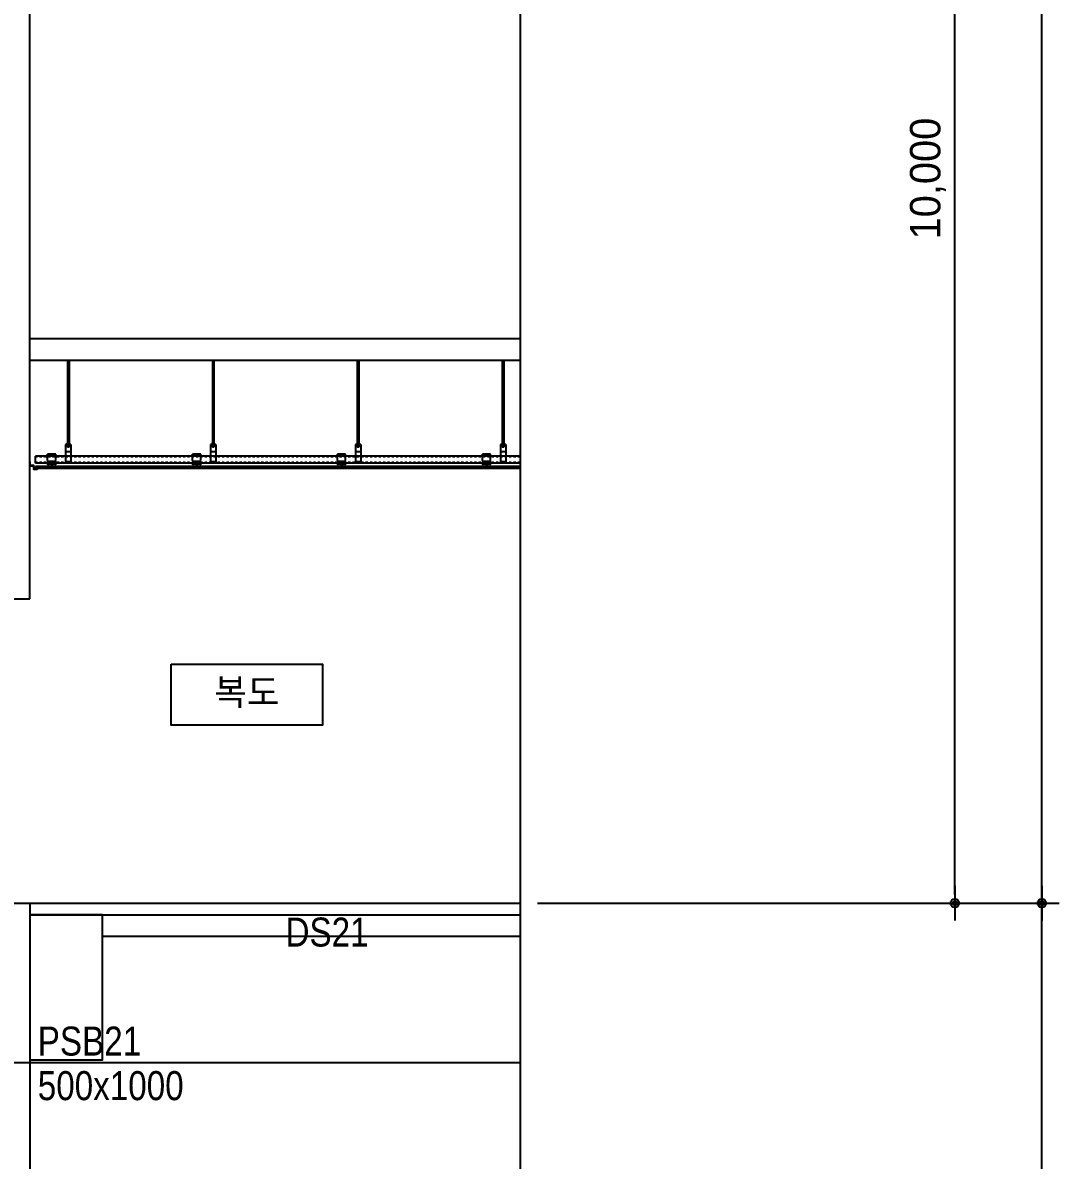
# Model space of a CAD drawing. Header units: millimetres. Extents: x 11948722 to 13111668, y -10771712 to -10232988.
# Drawn here: x 12080564 to 12087714, y -10567937 to -10560087 of the extents above; entities that cross this region are included whole.
import ezdxf
from ezdxf.enums import TextEntityAlignment as Align

# ---------------------------------------------------------------- set-up
doc = ezdxf.new("R2010")
doc.units = ezdxf.units.MM
doc.header["$LTSCALE"] = 150
doc.header["$MEASUREMENT"] = 0
doc.linetypes.add('CEN', pattern=[6.2, 6, -0.1, 0, -0.1])
doc.linetypes.add('HIDDEN', pattern=[2, 1, -1])
doc.layers.get('0').update_dxf_attribs({"linetype": 'CONTINUOUS'})
doc.layers.get('Defpoints').update_dxf_attribs({"color": 117, "linetype": 'CONTINUOUS'})
for name, color, linetype in [('4', 4, 'CONTINUOUS'), ('8', 8, 'CONTINUOUS'), ('A-중심선', 10, 'CEN'), ('CON-C', 2, 'CONTINUOUS'), ('ELE-06', 6, 'CONTINUOUS'), ('FIN', 5, 'CONTINUOUS'), ('Xref-계단단면도$0$3 dim0', 7, 'CONTINUOUS'), ('Xref-계단단면도$0$ELE-3', 6, 'CONTINUOUS'), ('Xref-계단단면도$0$TEX', 3, 'CONTINUOUS'), ('Xref-계단단면도$0$TEX-SYM', 3, 'CONTINUOUS')]:
    doc.layers.add(name, color=color, linetype=linetype)
doc.styles.add('A.NARROW', font='ARIALN.TTF')
doc.styles.add('Xref-계단단면도$0$나눔고딕 Se', font='')
doc.styles.add('Xref-계단단면도$0$돋움', font='')
doc.styles.get('Xref-계단단면도$0$나눔고딕 Se').set_extended_font_data('Dotum')
doc.styles.get('Xref-계단단면도$0$돋움').set_extended_font_data('Dotum')
doc.dimstyles.new('Xref-계단단면도$0$A1-100', dxfattribs={"dimtxt": 3, "dimasz": 1, "dimexe": 2, "dimexo": 2, "dimgap": 1, "dimtad": 1, "dimdec": 0, "dimzin": 12, "dimdsep": 46, "dimlunit": 6, "dimtxsty": 'Xref-계단단면도$0$나눔고딕 Se', "dimblk1": 'Xref-계단단면도$0$DIMDOT', "dimblk2": 'Xref-계단단면도$0$DIMDOT', "dimsah": 1, "dimcen": -1, "dimdle": 2, "dimclrd": 256, "dimclre": 256, "dimclrt": 3, "dimadec": 0, "dimazin": 0, "dimtfac": 1, "dimtdec": 0, "dimtix": 1, "dimtmove": 2, "dimatfit": 3, "dimldrblk": 'Xref-계단단면도$0$DIMDOT', "dimfxl": 1, "dimtvp": 1, "dimtolj": 1, "dimtzin": 12, "dimlwd": -1, "dimlwe": -1, "dimarcsym": 0})

# ---------------------------------------------------------------- blocks, each defined once
blk = doc.blocks.new('Xref-계단단면도$0$DIMDOT')
at = {"color": 0}
blk.add_line((-2, 0), (2, 0), dxfattribs=at)
for radius in [0.5, 0.25]:
    blk.add_circle((0, 0), radius, dxfattribs=at)
blk = doc.blocks.new('*D742')
at = {"layer": 'Defpoints', "color": 0, "transparency": 16777216}
for p in [(12083994.3, -10532012.8), (12087594.3, -10532012.8), (12083994.3, -10566162.8)]:
    blk.add_point(p, dxfattribs=at)
at = {"layer": 'Xref-계단단면도$0$3 dim0', "transparency": 16777216}
for p, q in [((12084114.3, -10532012.8), (12087714.3, -10532012.8)), ((12087594.3, -10566102.8), (12087594.3, -10532072.8)), ((12084114.3, -10566162.8), (12087714.3, -10566162.8))]:
    blk.add_line(p, q, dxfattribs=at)
at = {"layer": 'Xref-계단단면도$0$3 dim0', "transparency": 16777216, "xscale": 60, "yscale": 60, "zscale": 60}
for p, rotation in [((12087594.3, -10532012.8), 90), ((12087594.3, -10566162.8), 270)]:
    blk.add_blockref('Xref-계단단면도$0$DIMDOT', p, dxfattribs=dict(at, rotation=rotation))
at = {"layer": 'Xref-계단단면도$0$3 dim0', "color": 3, "transparency": 16777216, "insert": (12087409, -10549087.8), "char_height": 210, "attachment_point": 5, "rotation": 90, "style": 'Xref-계단단면도$0$나눔고딕 Se'}
blk.add_mtext('\\A1;34,150', dxfattribs=at)
blk = doc.blocks.new('*D746')
at = {"layer": 'Defpoints', "color": 0, "transparency": 16777216}
for p in [(12083994.3, -10556162.8), (12086994.3, -10556162.8), (12083994.3, -10566162.8)]:
    blk.add_point(p, dxfattribs=at)
at = {"layer": 'Xref-계단단면도$0$3 dim0', "transparency": 16777216}
for p, q in [((12084114.3, -10556162.8), (12087114.3, -10556162.8)), ((12086994.3, -10566102.8), (12086994.3, -10556222.8)), ((12084114.3, -10566162.8), (12087114.3, -10566162.8))]:
    blk.add_line(p, q, dxfattribs=at)
at = {"layer": 'Xref-계단단면도$0$3 dim0', "transparency": 16777216, "xscale": 60, "yscale": 60, "zscale": 60}
for p, rotation in [((12086994.3, -10556162.8), 90), ((12086994.3, -10566162.8), 270)]:
    blk.add_blockref('Xref-계단단면도$0$DIMDOT', p, dxfattribs=dict(at, rotation=rotation))
at = {"layer": 'Xref-계단단면도$0$3 dim0', "color": 3, "transparency": 16777216, "insert": (12086809, -10561162.8), "char_height": 210, "attachment_point": 5, "rotation": 90, "style": 'Xref-계단단면도$0$나눔고딕 Se'}
blk.add_mtext('\\A1;10,000', dxfattribs=at)
blk = doc.blocks.new('*D749')
at = {"layer": 'Defpoints', "color": 0, "transparency": 16777216}
for p in [(12083994.3, -10566162.8), (12087594.3, -10566162.8), (12083994.3, -10576162.8)]:
    blk.add_point(p, dxfattribs=at)
at = {"layer": 'Xref-계단단면도$0$3 dim0', "transparency": 16777216}
for p, q in [((12084114.3, -10566162.8), (12087714.3, -10566162.8)), ((12087594.3, -10576102.8), (12087594.3, -10566222.8)), ((12084114.3, -10576162.8), (12087714.3, -10576162.8))]:
    blk.add_line(p, q, dxfattribs=at)
at = {"layer": 'Xref-계단단면도$0$3 dim0', "transparency": 16777216, "xscale": 60, "yscale": 60, "zscale": 60}
for p, rotation in [((12087594.3, -10566162.8), 90), ((12087594.3, -10576162.8), 270)]:
    blk.add_blockref('Xref-계단단면도$0$DIMDOT', p, dxfattribs=dict(at, rotation=rotation))
at = {"layer": 'Xref-계단단면도$0$3 dim0', "color": 3, "transparency": 16777216, "insert": (12087409, -10571162.8), "char_height": 210, "attachment_point": 5, "rotation": 90, "style": 'Xref-계단단면도$0$나눔고딕 Se'}
blk.add_mtext('\\A1;10,000', dxfattribs=at)

msp = doc.modelspace()

# ---------------------------------------------------------------- linework, layer by layer
at = {"layer": '4', "ltscale": 0.1}
msp.add_lwpolyline([(12080663.6, -10563168.8), (12080663.6, -10563162.8), (12080662.6, -10563162.8), (12080662.6, -10563167.8), (12080639.6, -10563167.8), (12080639.6, -10563142.8), (12080614.6, -10563142.8), (12080614.6, -10563118.8), (12080613.6, -10563118.8), (12080613.6, -10563143.8), (12080638.6, -10563143.8), (12080638.6, -10563168.8), (12080663.6, -10563168.8)], dxfattribs=at)
at = {"layer": '8'}
for p, q in [((12080871.6, -10562417.8), (12080871.6, -10562994)), ((12080882.9, -10562417.8), (12080882.9, -10562994)), ((12081871.6, -10562417.8), (12081871.6, -10562994)), ((12081882.9, -10562417.8), (12081882.9, -10562994)), ((12082871.6, -10562417.8), (12082871.6, -10562994)), ((12082882.9, -10562417.8), (12082882.9, -10562994)), ((12083871.6, -10562417.8), (12083871.6, -10562994)), ((12083882.9, -10562417.8), (12083882.9, -10562994)), ((12080858.5, -10562997.8), (12080858.5, -10563116.5)), ((12080896, -10562997.8), (12080858.5, -10562997.8)), ((12080896, -10563001.5), (12080858.5, -10563001.5)), ((12080896, -10563047.8), (12080858.5, -10563047.8)), ((12080888.5, -10562994), (12080866, -10562994)), ((12080866, -10562994), (12080866, -10562997.8)), ((12080866, -10563001.5), (12080866, -10563005.3)), ((12080888.5, -10563005.3), (12080866, -10563005.3)), ((12080869.8, -10562994), (12080869.8, -10562997.8)), ((12080869.8, -10563001.5), (12080869.8, -10563005.3)), ((12080882.9, -10562989), (12080871.6, -10562989)), ((12080882.9, -10562991.5), (12080871.6, -10562991.5)), ((12080871.6, -10563005.3), (12080871.6, -10563016.5)), ((12080882.9, -10563006.5), (12080871.6, -10563006.5)), ((12080882.9, -10563009), (12080871.6, -10563009)), ((12080882.9, -10563011.5), (12080871.6, -10563011.5)), ((12080882.9, -10563014), (12080871.6, -10563014)), ((12080882.9, -10563014), (12080871.6, -10563014)), ((12080882.9, -10563016.5), (12080871.6, -10563016.5)), ((12080882.9, -10563005.3), (12080882.9, -10563016.5)), ((12080884.8, -10562994), (12080884.8, -10562997.8)), ((12080884.8, -10563001.5), (12080884.8, -10563005.3)), ((12080888.5, -10562994), (12080888.5, -10562997.8)), ((12080888.5, -10563001.5), (12080888.5, -10563005.3)), ((12080896, -10562997.8), (12080896, -10563116.5)), ((12081858.5, -10562997.8), (12081858.5, -10563116.5)), ((12081896, -10562997.8), (12081858.5, -10562997.8)), ((12081896, -10563001.5), (12081858.5, -10563001.5)), ((12081896, -10563047.8), (12081858.5, -10563047.8)), ((12081888.5, -10562994), (12081866, -10562994)), ((12081866, -10562994), (12081866, -10562997.8)), ((12081866, -10563001.5), (12081866, -10563005.3)), ((12081888.5, -10563005.3), (12081866, -10563005.3)), ((12081869.8, -10562994), (12081869.8, -10562997.8)), ((12081869.8, -10563001.5), (12081869.8, -10563005.3)), ((12081882.9, -10562989), (12081871.6, -10562989)), ((12081882.9, -10562991.5), (12081871.6, -10562991.5)), ((12081871.6, -10563005.3), (12081871.6, -10563016.5)), ((12081882.9, -10563006.5), (12081871.6, -10563006.5)), ((12081882.9, -10563009), (12081871.6, -10563009)), ((12081882.9, -10563011.5), (12081871.6, -10563011.5)), ((12081882.9, -10563014), (12081871.6, -10563014)), ((12081882.9, -10563014), (12081871.6, -10563014)), ((12081882.9, -10563016.5), (12081871.6, -10563016.5)), ((12081882.9, -10563005.3), (12081882.9, -10563016.5)), ((12081884.8, -10562994), (12081884.8, -10562997.8)), ((12081884.8, -10563001.5), (12081884.8, -10563005.3)), ((12081888.5, -10562994), (12081888.5, -10562997.8)), ((12081888.5, -10563001.5), (12081888.5, -10563005.3)), ((12081896, -10562997.8), (12081896, -10563116.5)), ((12082858.5, -10562997.8), (12082858.5, -10563116.5)), ((12082896, -10562997.8), (12082858.5, -10562997.8)), ((12082896, -10563001.5), (12082858.5, -10563001.5)), ((12082896, -10563047.8), (12082858.5, -10563047.8)), ((12082888.5, -10562994), (12082866, -10562994)), ((12082866, -10562994), (12082866, -10562997.8)), ((12082866, -10563001.5), (12082866, -10563005.3)), ((12082888.5, -10563005.3), (12082866, -10563005.3)), ((12082869.8, -10562994), (12082869.8, -10562997.8)), ((12082869.8, -10563001.5), (12082869.8, -10563005.3)), ((12082882.9, -10562989), (12082871.6, -10562989)), ((12082882.9, -10562991.5), (12082871.6, -10562991.5)), ((12082871.6, -10563005.3), (12082871.6, -10563016.5)), ((12082882.9, -10563006.5), (12082871.6, -10563006.5)), ((12082882.9, -10563009), (12082871.6, -10563009)), ((12082882.9, -10563011.5), (12082871.6, -10563011.5)), ((12082882.9, -10563014), (12082871.6, -10563014)), ((12082882.9, -10563014), (12082871.6, -10563014)), ((12082882.9, -10563016.5), (12082871.6, -10563016.5)), ((12082882.9, -10563005.3), (12082882.9, -10563016.5)), ((12082884.8, -10562994), (12082884.8, -10562997.8)), ((12082884.8, -10563001.5), (12082884.8, -10563005.3)), ((12082888.5, -10562994), (12082888.5, -10562997.8)), ((12082888.5, -10563001.5), (12082888.5, -10563005.3)), ((12082896, -10562997.8), (12082896, -10563116.5)), ((12083858.5, -10562997.8), (12083858.5, -10563116.5)), ((12083896, -10562997.8), (12083858.5, -10562997.8)), ((12083896, -10563001.5), (12083858.5, -10563001.5)), ((12083896, -10563047.8), (12083858.5, -10563047.8)), ((12083888.5, -10562994), (12083866, -10562994)), ((12083866, -10562994), (12083866, -10562997.8)), ((12083866, -10563001.5), (12083866, -10563005.3)), ((12083888.5, -10563005.3), (12083866, -10563005.3)), ((12083869.8, -10562994), (12083869.8, -10562997.8)), ((12083869.8, -10563001.5), (12083869.8, -10563005.3)), ((12083882.9, -10562989), (12083871.6, -10562989)), ((12083882.9, -10562991.5), (12083871.6, -10562991.5)), ((12083871.6, -10563005.3), (12083871.6, -10563016.5)), ((12083882.9, -10563006.5), (12083871.6, -10563006.5)), ((12083882.9, -10563009), (12083871.6, -10563009)), ((12083882.9, -10563011.5), (12083871.6, -10563011.5)), ((12083882.9, -10563014), (12083871.6, -10563014)), ((12083882.9, -10563014), (12083871.6, -10563014)), ((12083882.9, -10563016.5), (12083871.6, -10563016.5)), ((12083882.9, -10563005.3), (12083882.9, -10563016.5)), ((12083884.8, -10562994), (12083884.8, -10562997.8)), ((12083884.8, -10563001.5), (12083884.8, -10563005.3)), ((12083888.5, -10562994), (12083888.5, -10562997.8)), ((12083888.5, -10563001.5), (12083888.5, -10563005.3)), ((12083896, -10562997.8), (12083896, -10563116.5)), ((12080791.3, -10563064), (12080735, -10563064)), ((12080735, -10563107.8), (12080735, -10563064)), ((12080791.3, -10563066.5), (12080735, -10563066.5)), ((12080738.6, -10563075.3), (12080735, -10563075.3)), ((12080741.3, -10563114), (12080735, -10563107.8)), ((12080735, -10563114), (12080735, -10563137.8)), ((12080741.3, -10563114), (12080735, -10563114)), ((12080737.5, -10563116.5), (12080737.5, -10563135.3)), ((12080741.3, -10563116.5), (12080737.5, -10563116.5)), ((12080788.8, -10563124), (12080737.5, -10563124)), ((12080743.8, -10563075.3), (12080740, -10563075.3)), ((12080785, -10563114), (12080741.3, -10563114)), ((12080741.3, -10563116.5), (12080741.3, -10563114)), ((12080743.8, -10563069.4), (12080743.8, -10563064)), ((12080743.8, -10563075.3), (12080743.8, -10563071.1)), ((12080758.8, -10563069.4), (12080758.8, -10563064)), ((12080758.8, -10563075.3), (12080758.8, -10563071.1)), ((12080762.8, -10563075.3), (12080758.8, -10563075.3)), ((12080767.5, -10563075.3), (12080764.5, -10563075.3)), ((12080767.5, -10563069.4), (12080767.5, -10563064)), ((12080767.5, -10563075.3), (12080767.5, -10563071.1)), ((12080782.5, -10563069.4), (12080782.5, -10563064)), ((12080782.5, -10563075.3), (12080782.5, -10563071.1)), ((12080785.6, -10563075.3), (12080782.5, -10563075.3)), ((12080785, -10563114), (12080791.3, -10563107.8)), ((12080791.3, -10563114), (12080785, -10563114)), ((12080785, -10563116.5), (12080785, -10563114)), ((12080788.8, -10563116.5), (12080785, -10563116.5)), ((12080791.3, -10563075.3), (12080787.6, -10563075.3)), ((12080788.8, -10563135.3), (12080788.8, -10563116.5)), ((12080791.3, -10563107.8), (12080791.3, -10563064)), ((12080791.3, -10563137.8), (12080791.3, -10563114)), ((12080896, -10563116.5), (12080858.5, -10563116.5)), ((12081791.3, -10563064), (12081735, -10563064)), ((12081735, -10563107.8), (12081735, -10563064)), ((12081791.3, -10563066.5), (12081735, -10563066.5)), ((12081738.6, -10563075.3), (12081735, -10563075.3)), ((12081741.3, -10563114), (12081735, -10563107.8)), ((12081735, -10563114), (12081735, -10563137.8)), ((12081741.3, -10563114), (12081735, -10563114)), ((12081737.5, -10563116.5), (12081737.5, -10563135.3)), ((12081741.3, -10563116.5), (12081737.5, -10563116.5)), ((12081788.8, -10563124), (12081737.5, -10563124)), ((12081743.8, -10563075.3), (12081740, -10563075.3)), ((12081785, -10563114), (12081741.3, -10563114)), ((12081741.3, -10563116.5), (12081741.3, -10563114)), ((12081743.8, -10563069.4), (12081743.8, -10563064)), ((12081743.8, -10563075.3), (12081743.8, -10563071.1)), ((12081758.8, -10563069.4), (12081758.8, -10563064)), ((12081758.8, -10563075.3), (12081758.8, -10563071.1)), ((12081762.8, -10563075.3), (12081758.8, -10563075.3)), ((12081767.5, -10563075.3), (12081764.5, -10563075.3)), ((12081767.5, -10563069.4), (12081767.5, -10563064)), ((12081767.5, -10563075.3), (12081767.5, -10563071.1)), ((12081782.5, -10563069.4), (12081782.5, -10563064)), ((12081782.5, -10563075.3), (12081782.5, -10563071.1)), ((12081785.6, -10563075.3), (12081782.5, -10563075.3)), ((12081785, -10563114), (12081791.3, -10563107.8)), ((12081791.3, -10563114), (12081785, -10563114)), ((12081785, -10563116.5), (12081785, -10563114)), ((12081788.8, -10563116.5), (12081785, -10563116.5)), ((12081791.3, -10563075.3), (12081787.6, -10563075.3)), ((12081788.8, -10563135.3), (12081788.8, -10563116.5)), ((12081791.3, -10563107.8), (12081791.3, -10563064)), ((12081791.3, -10563137.8), (12081791.3, -10563114)), ((12081896, -10563116.5), (12081858.5, -10563116.5)), ((12082791.3, -10563064), (12082735, -10563064)), ((12082735, -10563107.8), (12082735, -10563064)), ((12082791.3, -10563066.5), (12082735, -10563066.5)), ((12082738.6, -10563075.3), (12082735, -10563075.3)), ((12082741.3, -10563114), (12082735, -10563107.8)), ((12082735, -10563114), (12082735, -10563137.8)), ((12082741.3, -10563114), (12082735, -10563114)), ((12082737.5, -10563116.5), (12082737.5, -10563135.3)), ((12082741.3, -10563116.5), (12082737.5, -10563116.5)), ((12082788.8, -10563124), (12082737.5, -10563124)), ((12082743.8, -10563075.3), (12082740, -10563075.3)), ((12082785, -10563114), (12082741.3, -10563114)), ((12082741.3, -10563116.5), (12082741.3, -10563114)), ((12082743.8, -10563069.4), (12082743.8, -10563064)), ((12082743.8, -10563075.3), (12082743.8, -10563071.1)), ((12082758.8, -10563069.4), (12082758.8, -10563064)), ((12082758.8, -10563075.3), (12082758.8, -10563071.1)), ((12082762.8, -10563075.3), (12082758.8, -10563075.3)), ((12082767.5, -10563075.3), (12082764.5, -10563075.3)), ((12082767.5, -10563069.4), (12082767.5, -10563064)), ((12082767.5, -10563075.3), (12082767.5, -10563071.1)), ((12082782.5, -10563069.4), (12082782.5, -10563064)), ((12082782.5, -10563075.3), (12082782.5, -10563071.1)), ((12082785.6, -10563075.3), (12082782.5, -10563075.3)), ((12082785, -10563114), (12082791.3, -10563107.8)), ((12082785, -10563116.5), (12082785, -10563114)), ((12082791.3, -10563114), (12082785, -10563114)), ((12082788.8, -10563116.5), (12082785, -10563116.5)), ((12082791.3, -10563075.3), (12082787.6, -10563075.3)), ((12082788.8, -10563135.3), (12082788.8, -10563116.5)), ((12082791.3, -10563107.8), (12082791.3, -10563064)), ((12082791.3, -10563137.8), (12082791.3, -10563114)), ((12082896, -10563116.5), (12082858.5, -10563116.5)), ((12083791.3, -10563064), (12083735, -10563064)), ((12083735, -10563107.8), (12083735, -10563064)), ((12083791.3, -10563066.5), (12083735, -10563066.5)), ((12083738.6, -10563075.3), (12083735, -10563075.3)), ((12083741.3, -10563114), (12083735, -10563107.8)), ((12083735, -10563114), (12083735, -10563137.8)), ((12083741.3, -10563114), (12083735, -10563114)), ((12083737.5, -10563116.5), (12083737.5, -10563135.3)), ((12083741.3, -10563116.5), (12083737.5, -10563116.5)), ((12083788.8, -10563124), (12083737.5, -10563124)), ((12083743.8, -10563075.3), (12083740, -10563075.3)), ((12083785, -10563114), (12083741.3, -10563114)), ((12083741.3, -10563116.5), (12083741.3, -10563114)), ((12083743.8, -10563069.4), (12083743.8, -10563064)), ((12083743.8, -10563075.3), (12083743.8, -10563071.1)), ((12083758.8, -10563069.4), (12083758.8, -10563064)), ((12083758.8, -10563075.3), (12083758.8, -10563071.1)), ((12083762.8, -10563075.3), (12083758.8, -10563075.3)), ((12083767.5, -10563075.3), (12083764.5, -10563075.3)), ((12083767.5, -10563069.4), (12083767.5, -10563064)), ((12083767.5, -10563075.3), (12083767.5, -10563071.1)), ((12083782.5, -10563069.4), (12083782.5, -10563064)), ((12083782.5, -10563075.3), (12083782.5, -10563071.1)), ((12083785.6, -10563075.3), (12083782.5, -10563075.3)), ((12083785, -10563114), (12083791.3, -10563107.8)), ((12083785, -10563116.5), (12083785, -10563114)), ((12083791.3, -10563114), (12083785, -10563114)), ((12083788.8, -10563116.5), (12083785, -10563116.5)), ((12083791.3, -10563075.3), (12083787.6, -10563075.3)), ((12083788.8, -10563135.3), (12083788.8, -10563116.5)), ((12083791.3, -10563107.8), (12083791.3, -10563064)), ((12083791.3, -10563137.8), (12083791.3, -10563114)), ((12083896, -10563116.5), (12083858.5, -10563116.5)), ((12080735, -10563137.8), (12080742.5, -10563137.8)), ((12080737.5, -10563135.3), (12080740.4, -10563135.3)), ((12080755, -10563137.8), (12080771.3, -10563137.8)), ((12080757.1, -10563135.3), (12080769.1, -10563135.3)), ((12080783.8, -10563137.8), (12080791.3, -10563137.8)), ((12080785.9, -10563135.3), (12080788.8, -10563135.3)), ((12081735, -10563137.8), (12081742.5, -10563137.8)), ((12081737.5, -10563135.3), (12081740.4, -10563135.3)), ((12081755, -10563137.8), (12081771.3, -10563137.8)), ((12081757.1, -10563135.3), (12081769.1, -10563135.3)), ((12081783.8, -10563137.8), (12081791.3, -10563137.8)), ((12081785.9, -10563135.3), (12081788.8, -10563135.3)), ((12082735, -10563137.8), (12082742.5, -10563137.8)), ((12082737.5, -10563135.3), (12082740.4, -10563135.3)), ((12082755, -10563137.8), (12082771.3, -10563137.8)), ((12082757.1, -10563135.3), (12082769.1, -10563135.3)), ((12082783.8, -10563137.8), (12082791.3, -10563137.8)), ((12082785.9, -10563135.3), (12082788.8, -10563135.3)), ((12083735, -10563137.8), (12083742.5, -10563137.8)), ((12083737.5, -10563135.3), (12083740.4, -10563135.3)), ((12083755, -10563137.8), (12083771.3, -10563137.8)), ((12083757.1, -10563135.3), (12083769.1, -10563135.3)), ((12083783.8, -10563137.8), (12083791.3, -10563137.8)), ((12083785.9, -10563135.3), (12083788.8, -10563135.3))]:
    msp.add_line(p, q, dxfattribs=at)
at = {"layer": '8', "linetype": 'HIDDEN', "ltscale": 0.1}
for p, q in [((12083994.3, -10563082.8), (12080652.6, -10563082.8)), ((12083994.3, -10563122.8), (12080652.6, -10563122.8))]:
    msp.add_line(p, q, dxfattribs=at)
at = {"layer": '8'}
for centre, radius, start, end in [((12080748.8, -10563137.8), 8.75, 16.60155, 163.39845), ((12080777.5, -10563137.8), 8.75, 16.60155, 163.39845), ((12081748.8, -10563137.8), 8.75, 16.60155, 163.39845), ((12081777.5, -10563137.8), 8.75, 16.60155, 163.39845), ((12082748.8, -10563137.8), 8.75, 16.60155, 163.39845), ((12082777.5, -10563137.8), 8.75, 16.60155, 163.39845), ((12083748.8, -10563137.8), 8.75, 16.60155, 163.39845), ((12083777.5, -10563137.8), 8.75, 16.60155, 163.39845), ((12080748.8, -10563137.8), 6.25, 0, 180), ((12080777.5, -10563137.8), 6.25, 0, 180), ((12081748.8, -10563137.8), 6.25, 0, 180), ((12081777.5, -10563137.8), 6.25, 0, 180), ((12082748.8, -10563137.8), 6.25, 0, 180), ((12082777.5, -10563137.8), 6.25, 0, 180), ((12083748.8, -10563137.8), 6.25, 0, 180), ((12083777.5, -10563137.8), 6.25, 0, 180)]:
    msp.add_arc(centre, radius, start, end, dxfattribs=at)
at = {"layer": 'A-중심선', "linetype": 'ByBlock', "ltscale": 0.5}
for p, q in [((12066368.4, -10566162.8), (12083994.3, -10566162.8)), ((12066368.4, -10567262.8), (12083994.3, -10567262.8))]:
    msp.add_line(p, q, dxfattribs=at)
at = {"layer": 'CON-C', "ltscale": 1200}
for p, q in [((12080613.6, -10564062.8), (12080613.6, -10556162.8)), ((12080313.6, -10564062.8), (12080613.6, -10564062.8)), ((12080314.2, -10566162.8), (12080613.6, -10566162.8)), ((12080613.6, -10566162.8), (12080613.6, -10574062.8)), ((12080613.6, -10566242.8), (12083994.3, -10566242.8))]:
    msp.add_line(p, q, dxfattribs=at)
at = {"layer": 'CON-C'}
msp.add_lwpolyline([(12080613.6, -10567242.8), (12081113.6, -10567242.8), (12081113.6, -10566242.8), (12080613.6, -10566242.8)], close=True, dxfattribs=at)
at = {"layer": 'CON-C', "ltscale": 1200, "flags": 128}
msp.add_lwpolyline([(12083994.3, -10566392.8), (12081113.6, -10566392.8)], dxfattribs=at)
at = {"layer": 'Defpoints', "ltscale": 1200}
msp.add_lwpolyline([(12066368.4, -10525959.4), (12083994.3, -10525959.4), (12083994.3, -10580443.8), (12066368.4, -10580443.8)], close=True, dxfattribs=at)
at = {"layer": 'ELE-06'}
msp.add_line((12080613.6, -10566162.8), (12083994.3, -10566162.8), dxfattribs=at)
at = {"layer": 'FIN', "color": 8}
for p, q in [((12083994.3, -10563079), (12080652.6, -10563079)), ((12080652.6, -10563126.5), (12080652.6, -10563079)), ((12083994.3, -10563126.5), (12080652.6, -10563126.5))]:
    msp.add_line(p, q, dxfattribs=at)
at = {"layer": 'FIN', "color": 150}
for p, q in [((12083994.3, -10563150.3), (12080652.6, -10563150.3)), ((12083994.3, -10563162.8), (12080652.6, -10563162.8))]:
    msp.add_line(p, q, dxfattribs=at)
at = {"layer": 'FIN', "color": 150, "flags": 128}
msp.add_lwpolyline([(12080652.6, -10563150.3), (12080652.6, -10563162.8)], dxfattribs=at)
at = {"layer": 'Xref-계단단면도$0$ELE-3'}
for p, q in [((12083994.3, -10562267.8), (12080613.6, -10562267.8)), ((12083994.3, -10562417.8), (12080613.6, -10562417.8))]:
    msp.add_line(p, q, dxfattribs=at)
at = {"layer": 'Xref-계단단면도$0$TEX-SYM'}
msp.add_lwpolyline([(12081588.2, -10564514.1), (12082632.6, -10564514.1), (12082632.6, -10564934.1), (12081588.2, -10564934.1)], close=True, dxfattribs=at)

# ---------------------------------------------------------------- texts
at = {"layer": 'Defpoints', "style": 'A.NARROW'}
for s, p in [('DS21', (12082376.6, -10566362.1)), ('PSB21', (12080667.2, -10567114.4)), ('500x1000', (12080667.2, -10567421.8))]:
    msp.add_text(s, height=200, dxfattribs=at).set_placement(p, align=Align.MIDDLE_LEFT)
at = {"layer": 'Xref-계단단면도$0$TEX', "style": 'Xref-계단단면도$0$돋움'}
msp.add_text('복도', height=180, dxfattribs=at).set_placement((12081883.6, -10564706.1), align=Align.MIDDLE_LEFT)

# ---------------------------------------------------------------- dimensions: what is measured, and where the dimension line sits
at = {"layer": 'Xref-계단단면도$0$3 dim0'}
for base, p1, p2, angle, picture, middle in [((12087594.3, -10532012.8), (12083994.3, -10566162.8), (12083994.3, -10532012.8), 90, '*D742', (12087409, -10549087.8)), ((12086994.3, -10556162.8), (12083994.3, -10566162.8), (12083994.3, -10556162.8), 270, '*D746', (12086809, -10561162.8)), ((12087594.3, -10566162.8), (12083994.3, -10576162.8), (12083994.3, -10566162.8), 90, '*D749', (12087409, -10571162.8))]:
    dim = msp.add_linear_dim(base=base, p1=p1, p2=p2, angle=angle, dimstyle='Xref-계단단면도$0$A1-100', override={"dimscale": 60, "dimtxt": 3.5}, dxfattribs=at)
    dim.commit()
    dim.dimension.update_dxf_attribs({"geometry": picture, "text_midpoint": middle})

doc.saveas('drawing.dxf')
